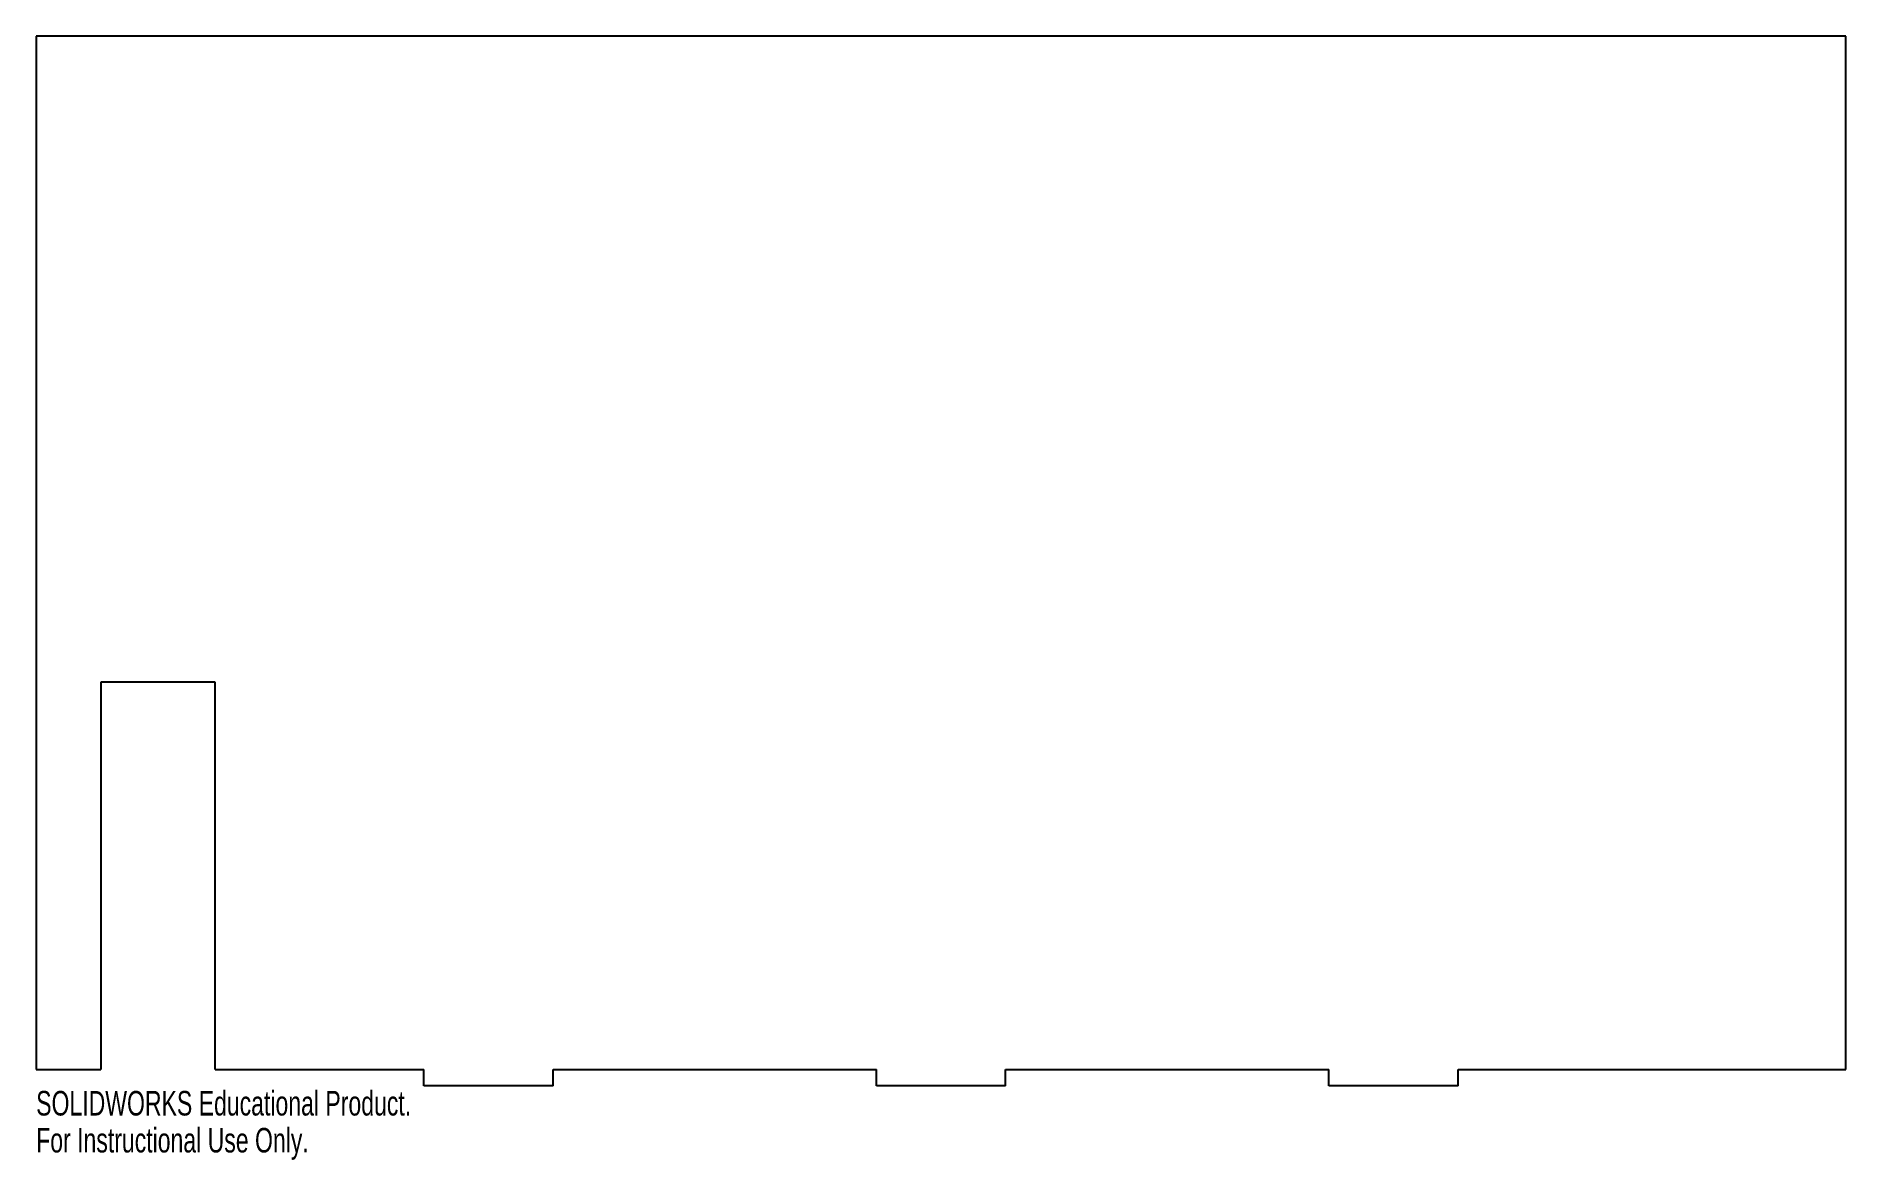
# Model space of a CAD drawing. Header units: inches. Extents: x 0 to 14, y -0.7 to 8.
import ezdxf

# ---------------------------------------------------------------- set-up
doc = ezdxf.new("R2010")
doc.units = ezdxf.units.IN
doc.header["$MEASUREMENT"] = 0
doc.styles.add('SLDTEXTSTYLE0', font='TXT', dxfattribs={"width": 0.7})

msp = doc.modelspace()

# ---------------------------------------------------------------- linework, layer by layer
at = {"color": 7, "linetype": 'Continuous', "lineweight": 25}
for p, q in [((0, 8), (0, 0)), ((14, 8), (0, 8)), ((14, 0), (14, 8)), ((1.385, 3), (0.5, 3)), ((0.5, 3), (0.5, 0)), ((1.385, 0), (1.385, 3)), ((0, 0), (0.5, 0)), ((1.385, 0), (3, 0)), ((3, -0.125), (3, 0)), ((4, 0), (6.5, 0)), ((4, -0.125), (4, 0)), ((6.5, -0.125), (6.5, 0)), ((7.5, 0), (10, 0)), ((7.5, -0.125), (7.5, 0)), ((10, -0.125), (10, 0)), ((11, 0), (14, 0)), ((11, -0.125), (11, 0)), ((4, -0.125), (3, -0.125)), ((7.5, -0.125), (6.5, -0.125)), ((11, -0.125), (10, -0.125))]:
    msp.add_line(p, q, dxfattribs=at)

# ---------------------------------------------------------------- texts
at = {"color": 7, "linetype": 'Continuous', "char_height": 0.1903, "attachment_point": 1, "style": 'SLDTEXTSTYLE0'}
for s, insert in [('SOLIDWORKS Educational Product.', (0, -0.165)), ('For Instructional Use Only.', (0, -0.451))]:
    msp.add_mtext(s, dxfattribs=dict(at, insert=insert))

doc.saveas('drawing.dxf')
